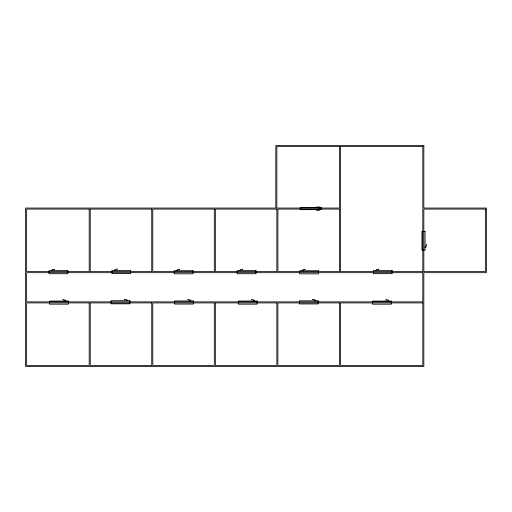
<?xml version="1.0" encoding="UTF-8"?>
<svg xmlns="http://www.w3.org/2000/svg" width="512" height="512" viewBox="0 0 512 512"><rect width="100%" height="100%" fill="white"/><g stroke="black" fill="none" stroke-linecap="round" stroke-linejoin="round"><path stroke-width="0.77" d="M318.842 207.206L319.162 206.88M316.915 207.04L319.002 207.04M318.477 209.19L319.52 209.19M316.915 210.17L319.002 210.17L319.002 209.126M426.157 244.8L426.528 244.8M425.069 247.213L425.702 247.213A0.698 0.698 0 0 0 426.093 247.098L426.342 244.8M117.248 269.146L114.995 269.331A0.698 0.698 0 0 0 114.835 269.779L114.835 270.419M378.726 269.267L376.422 269.517A0.698 0.698 0 0 0 376.314 269.901L376.307 270.541M54.387 269.344L52.09 269.594A0.698 0.698 0 0 0 51.974 269.978L51.974 270.618M242.534 269.357L240.237 269.606A0.698 0.698 0 0 0 240.122 269.997L240.122 270.637M179.558 269.434L177.254 269.683A0.698 0.698 0 0 0 177.146 270.074L177.146 270.707M304.979 269.459L302.675 269.709A0.698 0.698 0 0 0 302.566 270.099L302.566 270.739M114.33 270.304L115.334 270.304M375.808 270.426L376.813 270.426M51.469 270.502L52.48 270.502M239.616 270.515L240.627 270.515M176.64 270.592L177.645 270.592M302.061 270.618L303.066 270.618M124.525 299.424L126.829 299.674A0.698 0.698 0 0 1 126.938 300.064L126.944 300.698M312.8 299.546L315.098 299.795A0.698 0.698 0 0 1 315.213 300.179L315.213 300.819M63.014 299.763L65.318 300.013A0.698 0.698 0 0 1 65.434 300.403L65.434 301.037M188 299.667L190.298 299.917A0.698 0.698 0 0 1 190.413 300.307L190.413 300.947M251.776 299.763L254.074 300.013A0.698 0.698 0 0 1 254.189 300.403L254.189 301.037M385.971 299.795L388.275 300.038A0.698 0.698 0 0 1 388.384 300.429L388.39 301.069M126.438 300.582L127.443 300.582M314.707 300.704L315.718 300.704M189.907 300.826L190.918 300.826M64.928 300.922L65.939 300.922M253.683 300.922L254.694 300.922M387.885 300.954L388.89 300.954M318.842 210.01L319.162 210.33M425.184 246.714L425.184 247.718M385.971 299.61L385.971 299.974M378.726 269.082L378.726 269.453M320.045 209.126L320.045 209.651M316.915 206.88L316.915 207.206M316.915 210.01L316.915 210.33M312.8 299.36L312.8 299.731M304.979 269.274L304.979 269.645M301.28 209.126L301.28 209.651M251.776 299.578L251.776 299.949M242.534 269.171L242.534 269.542M188 299.482L188 299.853M179.558 269.248L179.558 269.619M124.525 299.238L124.525 299.61M117.248 268.96L117.248 269.331M63.014 299.578L63.014 299.949M54.387 269.158L54.387 269.53M423.846 145.491L275.808 145.491L275.808 208.045L25.6 208.045L25.6 366.509L423.846 366.509L423.846 272.678L486.4 272.678L486.4 208.045L423.846 208.045L423.846 145.491M339.405 146.534L276.851 146.534L276.851 208.045L339.405 208.045L339.405 146.534M422.803 146.534L340.448 146.534L340.448 271.635L422.803 271.635L422.803 146.534M321.088 207.565L300.237 207.565L300.237 209.651L321.088 209.651L321.088 207.565M89.197 209.088L26.643 209.088L26.643 271.635L89.197 271.635L89.197 209.088M151.744 209.088L90.24 209.088L90.24 271.635L151.744 271.635L151.744 209.088M214.298 209.088L152.787 209.088L152.787 271.635L214.298 271.635L214.298 209.088M276.851 209.088L215.341 209.088L215.341 271.635L276.851 271.635L276.851 209.088M339.405 209.088L277.894 209.088L277.894 271.635L339.405 271.635L339.405 209.088M485.357 209.088L423.846 209.088L423.846 271.635L485.357 271.635L485.357 209.088M425.069 231.366L421.939 231.366L421.939 250.131L425.069 250.131L425.069 231.366M130.682 270.419L111.91 270.419L111.91 273.542L130.682 273.542L130.682 270.419M392.154 270.541L373.389 270.541L373.389 273.664L392.154 273.664L392.154 270.541M67.821 270.618L49.056 270.618L49.056 273.741L67.821 273.741L67.821 270.618M255.968 270.637L237.203 270.637L237.203 273.76L255.968 273.76L255.968 270.637M192.992 270.707L174.221 270.707L174.221 273.837L192.992 273.837L192.992 270.707M318.413 270.739L299.642 270.739L299.642 273.862L318.413 273.862L318.413 270.739M422.803 272.678L26.643 272.678L26.643 301.869L422.803 301.869L422.803 272.678M129.862 300.698L111.098 300.698L111.098 303.827L129.862 303.827L129.862 300.698M318.131 300.819L299.366 300.819L299.366 303.949L318.131 303.949L318.131 300.819M193.331 300.947L174.566 300.947L174.566 304.07L193.331 304.07L193.331 300.947M68.352 301.037L49.587 301.037L49.587 304.166L68.352 304.166L68.352 301.037M257.107 301.037L238.342 301.037L238.342 304.166L257.107 304.166L257.107 301.037M391.309 301.069L372.544 301.069L372.544 304.192L391.309 304.192L391.309 301.069M89.197 302.912L26.643 302.912L26.643 365.466L89.197 365.466L89.197 302.912M151.744 302.912L90.24 302.912L90.24 365.466L151.744 365.466L151.744 302.912M214.298 302.912L152.787 302.912L152.787 365.466L214.298 365.466L214.298 302.912M276.851 302.912L215.341 302.912L215.341 365.466L276.851 365.466L276.851 302.912M339.405 302.912L277.894 302.912L277.894 365.466L339.405 365.466L339.405 302.912M422.803 302.912L340.448 302.912L340.448 365.466L422.803 365.466L422.803 302.912"/></g></svg>
